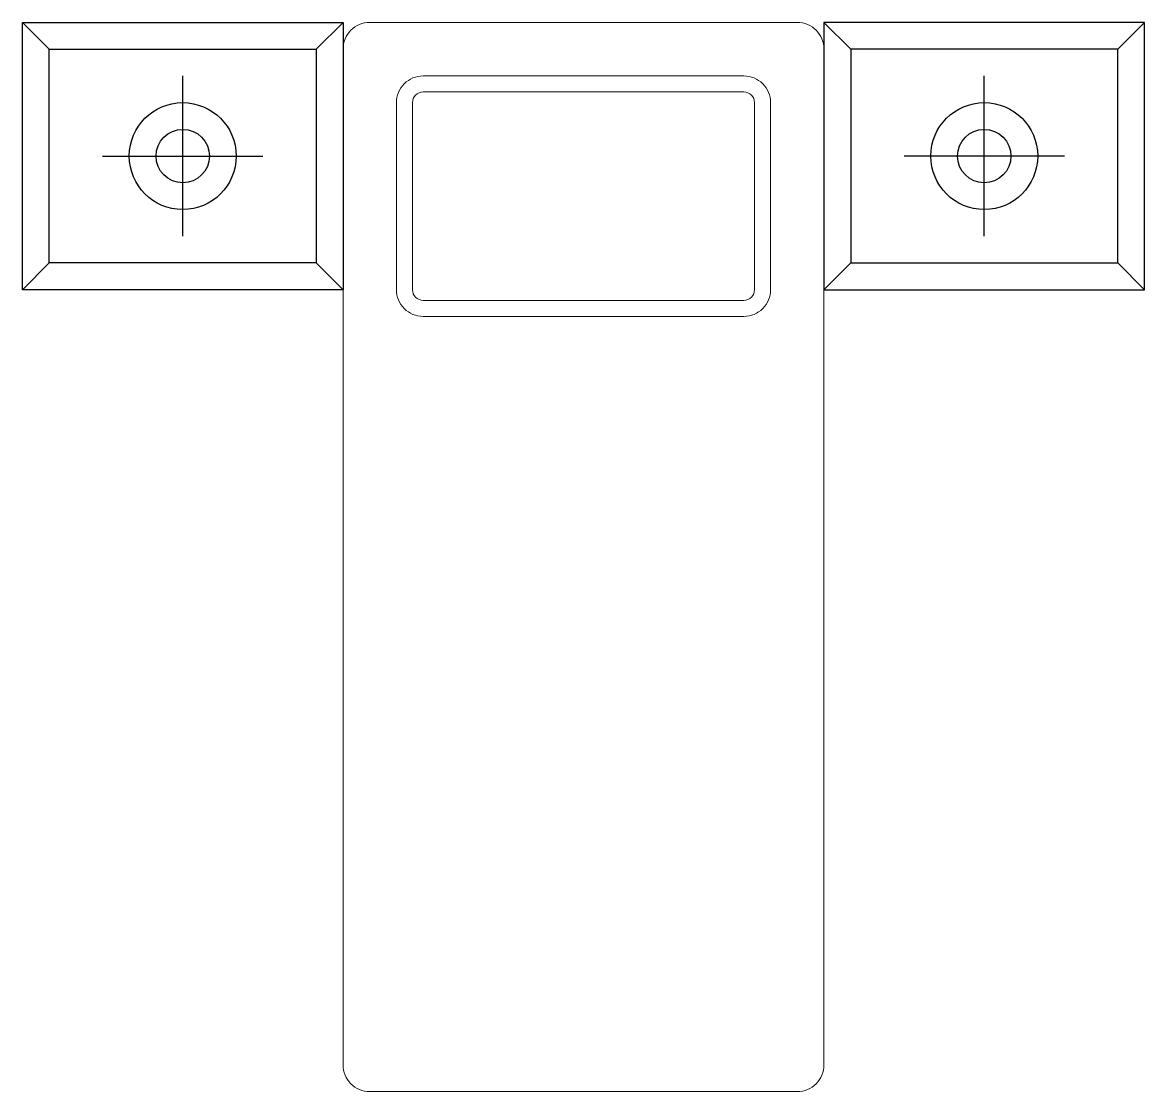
# Model space of a CAD drawing. Header units: millimetres. Extents: x -1050 to 1050, y -2000 to 0.
import ezdxf

# ---------------------------------------------------------------- set-up
doc = ezdxf.new("R2010")
doc.units = ezdxf.units.MM

msp = doc.modelspace()

# ---------------------------------------------------------------- linework, layer by layer
for p, q in [((-1000, -50), (-1050, 0)), ((-500, -50), (-450, 0)), ((500, -50), (450, 0)), ((1000, -50), (1050, 0)), ((-750, -400), (-750, -100)), ((750, -400), (750, -100)), ((-900, -250), (-600, -250)), ((900, -250), (600, -250)), ((-1000, -450), (-1050, -500)), ((-500, -450), (-450, -500)), ((500, -450), (450, -500)), ((1000, -450), (1050, -500))]:
    msp.add_line(p, q)
at = {"lineweight": 18}
msp.add_lwpolyline([(450, -50, 0.414214), (400, 0), (-400, 0, 0.414214), (-450, -50), (-450, -1950, 0.414214), (-400, -2000), (400, -2000, 0.414214), (450, -1950), (450, -50)], format="xyb", dxfattribs=at)
for points in [[(-450, 0), (-450, -500), (-1050, -500), (-1050, 0)], [(450, 0), (450, -500), (1050, -500), (1050, 0)], [(-500, -50), (-500, -450), (-1000, -450), (-1000, -50)], [(500, -50), (500, -450), (1000, -450), (1000, -50)]]:
    msp.add_lwpolyline(points, close=True)
at = {"lineweight": 5}
for points in [[(-350, -500, 0.414214), (-300, -550), (300, -550, 0.414214), (350, -500), (350, -150, 0.414214), (300, -100), (-300, -100, 0.414214), (-350, -150)], [(-320, -500, 0.414214), (-300, -520), (300, -520, 0.414214), (320, -500), (320, -150, 0.414214), (300, -130), (-300, -130, 0.414214), (-320, -150)]]:
    msp.add_lwpolyline(points, format="xyb", close=True, dxfattribs=at)
for centre, radius in [((-750, -250), 100), ((750, -250), 100), ((-750, -250), 50), ((750, -250), 50)]:
    msp.add_circle(centre, radius)

doc.saveas('drawing.dxf')
